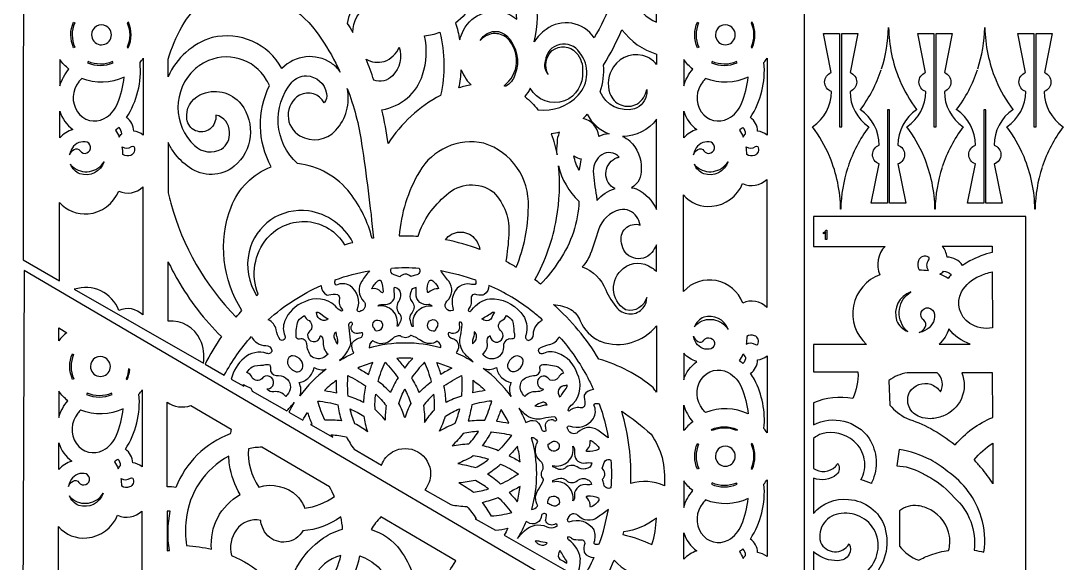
# Model space of a CAD drawing. Header units: millimetres. Extents: x 0 to 3267, y -2436 to 1998.
# Drawn here: x 0 to 973, y 516 to 1023 of the extents above; entities that cross this region are included whole.
import ezdxf

# ---------------------------------------------------------------- set-up
doc = ezdxf.new("R2010")
doc.units = ezdxf.units.MM
doc.layers.get('0').update_dxf_attribs({"color": 70})

msp = doc.modelspace()

# ---------------------------------------------------------------- linework, layer by layer
for points in [[(3.25, 1998.28), (2.02, 799.35), (36.1, 779.87), (36.1, 853.13, 0.245573), (62.77, 842.47, 0.282449), (91.37, 863.71, 0.310382), (113.94, 867.54), (113.94, 748.13, 0.306898), (91.46, 752.17, 0.406058), (49.95, 771.95), (170.47, 703.03, 0.161563), (167.52, 724.7, 0.321457), (137.59, 742.17), (137.59, 797.63, 0.018195), (146.26, 781.1), (146.33, 780.99, 0.068624), (187.34, 727.81, 0.030799), (172.06, 702.12), (189.98, 691.88, -0.057411), (215.45, 727.94, 0.278786), (228.62, 719.41), (228.71, 719.41, -0.362857), (234.44, 714.76, -0.499623), (229.9, 712.11, 0.020055), (229.75, 712.16, 0.267297), (208.5, 707.74, 0.158528), (196.51, 688.14), (208.17, 681.47, -0.036674), (207.99, 683.1, 0.033774), (214.76, 679.72, -0.123597), (216.04, 676.98), (248.33, 658.51, 0.006827), (248.68, 658.85, 0.026668), (255.33, 666.17, 0.020611), (250.44, 657.31), (263.41, 649.89, -0.018868), (267.73, 656.87, 0.019901), (271.9, 645.93, 0.002314), (270.61, 645.77), (291.32, 633.93, -0.007847), (289.85, 636.13, -0.042736), (304.04, 634.23, 0.036146), (311.23, 622.55), (336.85, 607.9, -0.174887), (347.2, 620.17, -0.57735), (382.69, 599.68, -0.172737), (377.36, 584.73), (401.61, 570.87, 0.035853), (416.53, 569.16, -0.042873), (425.34, 557.75, -0.002571), (424.47, 557.79), (443.41, 546.97, 0.020738), (454.87, 548.82, -0.016782), (451.43, 542.38), (518.91, 503.79, 0.116585), (522.56, 520.49), (522.56, 520.49, 0.040738), (522.52, 520.89, 0.18911), (512.18, 537.63, 0.056188), (511.8, 537.85, -0.59076), (511.53, 541, -0.115398), (515.28, 539.05, 0.145999), (516.6, 538.46, 0.042699), (524.15, 538.12, -0.375003), (526.65, 534.61, 0.112272), (525.99, 527.1, 0.122449), (526.44, 525.97, 0.237049), (535.01, 521.48, -0.030647), (524.25, 500.75)], [(563.59, 1076.17, -0.072228), (535.42, 1006.78, 0.431154), (490.48, 1014.63, 0.084762), (479.4, 1003.15, 0.137766), (479.29, 1048.55, 0.241384)], [(803.82, 977.71, 0.075188), (810.28, 1016.42, -0.984999), (810.46, 1016.42, 0.095578), (820.61, 967.75), (820.95, 966.96, 0.060023), (836.62, 939.75, -0.427199), (836.6, 939.63, 0.246783), (819.05, 906.6, -0.711573), (819.19, 888.98), (826.45, 852.44, -0.472994), (826.37, 852.33, 0.00008), (811.47, 852.33, -0.414262), (811.38, 852.42), (811.38, 939.61), (809.36, 939.61), (809.36, 852.42, -0.414216), (809.27, 852.33), (794.37, 852.33, -0.472994), (794.28, 852.44), (801.56, 889.02, -0.701731), (801.68, 906.56, 0.248166), (784.13, 939.63, -0.427814), (784.11, 939.75, 0.080411), (803.56, 976.91)], [(893.73, 977.71, 0.075188), (900.19, 1016.42, -0.984999), (900.37, 1016.42, 0.095578), (910.52, 967.75), (910.86, 966.96, 0.060023), (926.53, 939.75, -0.427199), (926.51, 939.63, 0.246783), (908.96, 906.6, -0.711573), (909.1, 888.98), (916.37, 852.44, -0.472994), (916.28, 852.33, 0.00008), (901.38, 852.33, -0.414262), (901.29, 852.42), (901.29, 939.61), (899.27, 939.61), (899.27, 852.42, -0.414216), (899.18, 852.33), (884.28, 852.33, -0.472994), (884.19, 852.44), (891.47, 889.02, -0.701731), (891.59, 906.56, 0.248166), (874.04, 939.63, -0.427814), (874.02, 939.75, 0.080411), (893.47, 976.91)], [(772.29, 885.61, 0.075188), (765.83, 846.9, -0.984999), (765.65, 846.9, 0.095578), (755.5, 895.57), (755.16, 896.36, 0.060023), (739.49, 923.56, -0.427199), (739.51, 923.69, 0.246783), (757.06, 956.72, -0.711573), (756.92, 974.34), (749.65, 1010.88, -0.472994), (749.74, 1010.99, 0.00008), (764.64, 1010.99, -0.414262), (764.73, 1010.9), (764.73, 923.71), (766.75, 923.71), (766.75, 1010.9, -0.414216), (766.84, 1010.99), (781.74, 1010.99, -0.472994), (781.83, 1010.88), (774.55, 974.3, -0.701731), (774.43, 956.76, 0.248166), (791.98, 923.69, -0.427814), (792, 923.56, 0.080411), (772.55, 886.41)], [(860.38, 885.61, 0.075188), (853.92, 846.9, -0.984999), (853.74, 846.9, 0.095578), (843.59, 895.57), (843.25, 896.36, 0.060023), (827.58, 923.56, -0.427199), (827.6, 923.69, 0.246783), (845.15, 956.72, -0.711573), (845.01, 974.34), (837.75, 1010.88, -0.472994), (837.83, 1010.99, 0.00008), (852.73, 1010.99, -0.414262), (852.82, 1010.9), (852.82, 923.71), (854.84, 923.71), (854.84, 1010.9, -0.414216), (854.93, 1010.99), (869.83, 1010.99, -0.472994), (869.92, 1010.88), (862.64, 974.3, -0.701731), (862.52, 956.76, 0.248166), (880.07, 923.69, -0.427814), (880.09, 923.56, 0.080411), (860.64, 886.41)], [(953.75, 885.61, 0.075188), (947.3, 846.9, -0.984999), (947.12, 846.9, 0.095578), (936.96, 895.57), (936.63, 896.36, 0.060023), (920.95, 923.56, -0.427199), (920.97, 923.69, 0.246783), (938.52, 956.72, -0.711573), (938.39, 974.34), (931.12, 1010.88, -0.472994), (931.21, 1010.99, 0.00008), (946.11, 1010.99, -0.414262), (946.2, 1010.9), (946.2, 923.71), (948.22, 923.71), (948.22, 1010.9, -0.414216), (948.31, 1010.99), (963.21, 1010.99, -0.472994), (963.3, 1010.88), (956.02, 974.3, -0.701731), (955.9, 956.76, 0.248166), (973.44, 923.69, -0.427814), (973.47, 923.56, 0.080411), (954.02, 886.41)], [(938.56, 0), (938.56, 840), (740.25, 840), (740.25, 812.08), (807.14, 812.08, 0.306898), (802.39, 785.62, 0.562794), (789.79, 720.46), (740.25, 720.46), (740.25, 694.75), (781.84, 694.75, -0.125877), (776.91, 670.06, 0.147961), (740.25, 665.86), (740.25, 645.43, -0.374302), (792.3, 632.76, -0.2518), (794.85, 591.85, 0.00939), (794.82, 591.77, -0.005748), (794.35, 590.7, 0.036242), (784.62, 593.98, 0.354886), (778.11, 630.12, 0.253376), (748.25, 636.96, 0.117186), (740.25, 632.67), (740.25, 604.75, 0.360124), (760.9, 606.61), (760.95, 606.66, 0.062982), (762.91, 609.32, -0.019371), (763.3, 608.74, -0.345913), (761.9, 598.92, -0.254877), (740.25, 595.49), (740.25, 562.69, -0.250108), (772.9, 575.68, 0.015282), (773.05, 575.67, -0.311381), (806.85, 549.76, -0.283946), (794.21, 501.85, 0.018982)], [(784.76, 504.58, 0.35807), (798.92, 543.32, 0.008805), (798.89, 543.4, 0.346203), (766.25, 562.6, 0.470684), (746.79, 536.13, 0.045317), (746.93, 535.73, 0.604523), (773.54, 534.23, -0.253055), (773.62, 524.53, -0.277058), (763.08, 518.55, 0.012713), (762.96, 518.55, -0.182089), (741.33, 526.04, -0.015075), (740.25, 527.04), (740.25, 484.52, -0.106423)], [(540.45, 491.48, 0.036543), (554.13, 519.04, 0.210488), (585.54, 504.18, -0.055108)]]:
    msp.add_lwpolyline(points, format="xyb")
for points in [[(731.98, 381.96), (731.98, 1570.68)], [(731.98, 361.96), (3.25, 789.56), (0, 4.28)]]:
    msp.add_lwpolyline(points)
for points in [[(572.33, 1042.97, 0.20197), (593.65, 1021.37), (593.65, 1153.26, -0.048913), (584.56, 1133.37, -0.08944)], [(409.85, 1004.93, -0.055659), (413.5, 1014.05, -0.395396), (455.71, 1028.97), (455.71, 1028.97), (455.71, 1028.97, -0.005739), (455.75, 1028.95, -0.065592), (463.17, 1024.22, 0.175303), (453.79, 1051.32, -0.080081), (432.82, 1061.16, -0.157283), (406.08, 1020.57, -0.03302)], [(310.03, 1011.74, -0.242178), (324.06, 1037.73, -0.000922), (324.07, 1037.73, -0.095627), (333.87, 1041.95, -0.05336), (329.79, 1055.53, 0.234656), (304.9, 1020.18, -0.011136)], [(290.06, 983.06, 0.365466), (243.86, 978.13, 0.338404), (178.69, 1007, 0.015048), (178.57, 1006.97, 0.218951), (137.59, 970.51), (137.59, 986.82, -0.056329), (150.34, 1017.17, 0.005753), (150.36, 1017.21, -0.26385), (202.24, 1050.29, -0.238453), (275.7, 1012.68, 0.001755), (275.71, 1012.67, -0.039141), (294.17, 983.1, 0), (294.17, 983.1), (294.17, 983.1), (294.17, 983.1), (294.17, 983.1, 0), (294.17, 983.1, -0.010184), (298.39, 974.58, 0.036377), (294.48, 979.57, 0.011246), (294.41, 979.63, 0.05996)], [(50.38, 998.14), (49.29, 997.51, -0.213387), (49.21, 1021.49), (50.3, 1020.86, 0.210982)], [(66.03, 1009.61, 1.753835), (79.83, 1017.65, -0.005242), (79.79, 1017.67, 0.584154), (66.03, 1009.65, -0.005242)], [(99.27, 998.14), (100.35, 997.51, 0.213387), (100.43, 1021.49), (99.34, 1020.86, -0.210982)], [(451.27, 961.95, 0.456281), (454.29, 1006.52, 0.021871), (454.16, 1006.64, 0.416399), (429.03, 1004.26, 0.001997), (429.02, 1004.25, 0.001335), (428.95, 1004.16, -0.07452), (433.06, 1009.1, -0.369526), (453.51, 1008.99, -0.300937), (461.52, 972.16, 0.012953), (461.48, 972.06, -0.178163), (453.07, 961.52, 0.006003)], [(585.12, 988.7, 0.366654), (553.54, 979.69, 0.241339), (550.18, 954.86, 0.461614), (575.35, 944.91, 0.012762), (575.44, 944.96, 0.223189), (584.59, 958.57, -0.08463), (584.56, 954.82, 0.012858), (584.54, 954.72, -0.279866), (573.21, 940.48, -0.371297), (541.05, 956.43, 0.10317), (544.31, 981.42, 0.032074), (561.44, 1014.28, 0.159416), (593.65, 991.61), (593.65, 982.02, 0.102967), (585.18, 988.67, 0.009277), (585.12, 988.7, -0.000026), (585.12, 988.7)], [(633.08, 998.14), (632, 997.51, -0.213387), (631.92, 1021.49), (633.01, 1020.86, 0.210982)], [(648.74, 1009.61, 1.753835), (662.53, 1017.65, -0.005242), (662.49, 1017.67, 0.584154), (648.74, 1009.65, -0.005242)], [(681.97, 998.14), (683.06, 997.51, 0.213387), (683.14, 1021.49), (682.05, 1020.86, -0.210982)], [(391.29, 1012.1, -0.11766), (392.05, 952.98, 0.131154), (342.98, 908.02, 0.024524), (337.25, 939.69, 0.285353), (375.2, 972.16, 0.138993), (376.98, 1008.73, 0.070323)], [(322.42, 986.85, 0.204363), (339.36, 984.76, 0.014349), (339.47, 984.8, 0.216598), (353.35, 998.11, -0.285047), (347.01, 971.34, 0.008125), (346.96, 971.29, -0.30338), (329.63, 967.29, 0.02325)], [(521.92, 993.05, 0.703915), (489.87, 985.53, -0.050316), (489.78, 985.14, 0.276206), (492.65, 972.57, -0.355113), (496.28, 994.81, -0.010128), (496.34, 994.86, -0.406656), (518.59, 992.93, -0.218358), (524.51, 975.34, -0.321525), (507.83, 947.87, -0.014478), (507.72, 947.83, -0.366444), (475.75, 959.7, -0.051658), (470.65, 951.93, -0.065365), (482.98, 939.7, 0.245771), (520.42, 953.14, -0.002733), (520.43, 953.15, 0.373522), (522.04, 992.88, 0), (522.04, 992.88, -0.025239), (521.92, 993.05, -0.000023), (521.92, 993.05)], [(36.37, 961.85, -0.10692), (44.96, 977.57, -0.074087), (36.37, 986.51)], [(62.91, 984.64), (62.29, 983.56, 0.213387), (86.27, 983.48), (85.64, 984.57, -0.210982)], [(114.21, 987.67), (114.21, 915.97, 0.143941), (105.44, 919.74, 0.240026), (98.63, 932.29, 0.169709), (111.35, 983.62, 0.029874)], [(143.06, 899.75), (143.06, 899.75), (143.06, 899.75, 0), (143.06, 899.75, 0), (143.06, 899.75, -0.043492), (137.59, 909.03), (137.59, 862.05, 0.006057), (140.18, 852.35, -0.002827), (140.19, 852.33, 0.130029), (201.13, 746.03, -0.00978), (206.55, 752.25, -0.23937), (196.36, 848.74, -0.215291), (233.88, 886.26, -0.245165), (232.25, 962.22, 0.028052), (229.5, 967.31, -0.00719), (229.47, 967.36, 0.407232), (171.43, 983.67, -0.002528), (171.41, 983.66, 0.055063), (162.13, 977.31, 0.43301), (162.15, 906.19, 0), (162.15, 906.19), (162.15, 906.19, 0.000001), (162.15, 906.19, 0.32171), (187.46, 902.87, 0.264015), (194.93, 918.6, -0.017287), (194.93, 918.74, 0.348328), (182.19, 934.68, -0.242161), (176.64, 921.63, -0.016042), (176.54, 921.56, -0.57369), (155.14, 930.92, -0.331667), (167.28, 953.52, -0.352136), (205.81, 944.89, -0.006207), (205.84, 944.85, -0.399108), (199.38, 886.88, -0.005595), (199.34, 886.85, -0.33887), (157.39, 885.83, -0.090047), (143.06, 899.75, 0), (143.06, 899.75, 0), (143.06, 899.75), (143.06, 899.75), (143.06, 899.75), (143.06, 899.75, 0), (143.06, 899.75), (143.06, 899.75), (143.06, 899.75)], [(619.07, 961.85, -0.10692), (627.67, 977.57, -0.074087), (619.07, 986.51)], [(645.62, 984.64), (644.99, 983.56, 0.213387), (668.97, 983.48), (668.34, 984.57, -0.210982)], [(696.92, 987.67), (696.92, 915.97, 0.143941), (688.14, 919.74, 0.240026), (681.34, 932.29, 0.169709), (694.05, 983.62, 0.029874)], [(411.38, 976.76, 0.054965), (415.93, 968.19, 0.067113), (420.7, 962.88, 0.035952), (409.2, 960.12, 0.034452)], [(54.24, 965.82, 0.327772), (52.77, 937.82, -0.001268), (52.78, 937.81, 0.389955), (77.9, 931.37, 0.169114), (90.4, 945.5, 0.071935), (96.51, 970.11, -0.212255), (56.88, 968.86, 0.025664), (54.26, 965.86, -0.005122)], [(304.82, 959.54, -0.057339), (318.25, 907.93, 0.003059), (318.25, 907.9, -0.013458), (329.37, 819.68, 0.001635), (328.09, 819.48, 0.105213), (307.56, 861.61, 0.203502), (258.48, 889.38, -0.404524), (253.04, 965.24, -0.202873), (266.67, 971.32, -0.348922), (285.55, 954.89, 0.009966), (285.56, 954.81, -0.245271), (283.28, 946.15, 0.408407), (260.4, 953.35, 0.018171), (260.27, 953.28, 0.571526), (260.68, 915.32, 0.35701), (294.11, 920.5, 0.246358)], [(636.94, 965.82, 0.327772), (635.48, 937.82, -0.001268), (635.48, 937.81, 0.389955), (660.61, 931.37, 0.169114), (673.1, 945.5, 0.071935), (679.21, 970.11, -0.212255), (639.59, 968.86, 0.025664), (636.97, 965.86, -0.005122)], [(36.37, 938.16, 0.158442), (48.64, 921.21, 0.130583), (36.37, 913.38)], [(549.55, 917.14, 0.09443), (539.75, 914.77, 0.004778), (539.69, 915.18, 0.317502), (525.31, 931.51, 0.023686), (529.01, 935.39, 0.188156)], [(619.07, 938.16, 0.158442), (631.35, 921.21, 0.130583), (619.07, 913.38)], [(593.65, 846.63), (593.65, 930.92, -0.250125), (561.92, 914.79, -0.074724), (568.65, 910.46, -0.003195), (568.67, 910.44, -0.228289), (579.33, 884.36, -0.304584), (570.36, 866.83, -0.035311), (575.07, 865.66, -0.034636), (575.33, 865.55, -0.176703)], [(91.98, 914.09, -0.124616), (94.17, 917.02, 0.18109), (91.69, 923.06, -0.025283), (88.38, 920.55, -0.047702)], [(500.77, 897.6, -0.044168), (501.11, 908.87, -0.094778), (503.18, 918.71, -0.037383), (495.37, 917.08, -0.043204)], [(674.69, 914.09, -0.124616), (676.87, 917.02, 0.18109), (674.39, 923.06, -0.025283), (671.08, 920.55, -0.047702)], [(45.51, 897.56, -0.169709), (49.74, 902.53, -0.394398), (55.28, 901.28, -0.000225), (55.28, 901.28, 1.59835), (60.11, 909.71, -0.009469), (60.03, 909.72, 0.32586), (47.15, 902.26, -0.016813), (47.09, 902.14, 0.075408)], [(94.7, 905.08, 0.320271), (103.34, 905.31, 0.004628), (103.37, 905.34, -0.385879), (105.49, 905.18, -0.469381), (102.59, 897.04, 0.001752), (102.58, 897.04, -0.232572), (95.26, 897.76, 0.04732)], [(353.32, 821.82, -0.022528), (371.05, 821.53, -0.145186), (397.47, 860.05, -0.361754), (441.21, 862.92, -0.043303), (441.57, 862.61, -0.001006), (441.58, 862.6, -0.216881), (455.72, 822.73, -0.028112), (452.94, 798.2, -0.010715), (462.7, 792.64, 0.096594), (474.01, 848.89, -0.009559), (474.01, 848.97, 0.339337), (432.43, 908.41, 0.323493), (372.18, 881.74), (372.18, 881.74, 0.1123)], [(628.22, 897.56, -0.169709), (632.44, 902.53, -0.394398), (637.99, 901.28, -0.000225), (637.99, 901.28, 1.59835), (642.81, 909.71, -0.009469), (642.74, 909.72, 0.32586), (629.86, 902.26, -0.016813), (629.8, 902.14, 0.075408)], [(677.4, 905.08, 0.320271), (686.04, 905.31, 0.004628), (686.07, 905.34, -0.385879), (688.19, 905.18, -0.469381), (685.29, 897.04, 0.001752), (685.28, 897.04, -0.232572), (677.97, 897.76, 0.04732)], [(523.39, 893.94, 0.037875), (521.52, 883.13, -0.103699), (516.56, 896.64, 0.144949)], [(554.93, 865.99, -0.028758), (553.1, 866.88, -0.029852), (552.9, 867.01, -0.59948), (556.9, 894.9, -0.009519), (556.97, 894.93, -0.033899), (558.75, 895.37, 0.378689), (542.71, 897.59, 0.247311), (534.53, 882.36, 0.015491), (537.54, 858.87, -0.002313), (537.55, 858.85, -0.011411), (538.04, 854.99, -0.149619)], [(46.36, 888.75, 0.072653), (48.21, 886.58, 0.001702), (48.22, 886.57, 0.462228), (77.87, 891.13, -0.40568), (55.1, 879.79, -0.202051)], [(502.21, 887.31, 0.152252), (521.22, 854.32, -0.141853), (502.95, 798.92, 0.004171), (502.93, 798.89, -0.042142), (485.45, 776.74, 0.008544), (480.11, 780.88, 0.084341), (500.32, 838.26, 0.068697)], [(629.07, 888.75, 0.072653), (630.92, 886.58, 0.001702), (630.93, 886.57, 0.462228), (660.57, 891.13, -0.40568), (637.81, 879.79, -0.202051)], [(674.07, 870.71, 0.310382), (696.64, 874.54), (696.64, 755.13, 0.306898), (674.16, 759.17, 0.562794), (618.8, 769.87), (618.8, 860.13, 0.245573), (645.47, 849.47, 0.282449)], [(221.62, 767.43, -0.277251), (230.18, 819.71, -0.000964), (230.19, 819.72, -0.513302), (302.22, 813.6, -0.010593), (310.09, 815.78, 0.240788), (268.68, 845.12, 0.389063), (213.21, 806.86, -0.00105), (213.21, 806.85, 0.20241), (220.21, 766.13, -0.00298)], [(593.65, 813.56, -0.05865), (589.22, 806.26, -0.0079), (589.18, 806.21, -0.673023), (561.13, 815.16, -0.603155), (578.32, 832.01, 0.25198), (568.49, 845.39, 0.161292), (559.57, 846.26, 0.26062), (539.43, 827.44, -0.025127), (531.84, 804.63, -0.009055), (531.81, 804.56, -0.079499), (524.38, 792.88, -0.217987), (546.21, 771.47, 0.077893), (557.34, 754.08, 0.447587), (581.31, 754.53, 0.195062), (584.55, 764.47, -0.411871), (565.18, 752.65, -0.010021), (565.1, 752.67, -0.063466), (564.47, 752.94, -0.012201), (564.38, 752.99, -0.515054), (562.7, 791.52, -0.340802), (589.37, 792.09, -0.04538), (593.65, 788.49)], [(428.7, 809.19, 0.041138), (396.57, 818.28, -0.476377), (423.41, 819.84, 0.000363), (423.42, 819.84, -0.141192)], [(752.72, 818.46), (751.66, 818.46), (751.66, 825.18, -0.056628), (750.66, 824.46, -0.043758), (749.56, 823.91), (749.56, 824.93, 0.072762), (751.1, 825.94, 0.03479), (751.62, 826.47, 0.06006), (752.04, 827.09), (752.72, 827.09)], [(886.45, 798.55, 0.033936), (879.63, 794.26, 0.23668), (865, 802.07, 0.143941), (860.57, 812.4), (907.27, 812.4), (907.28, 806.49, 0.057851), (886.48, 798.57)], [(847.75, 789.43, -0.320271), (848.02, 799.6, -0.004628), (848.05, 799.64, 0.385879), (847.87, 802.13, 0.469381), (838.29, 798.72, -0.001752), (838.28, 798.7, 0.232572), (839.14, 790.09, -0.04732)], [(325.6, 789.34, 0.003179), (318.38, 779.57, 0.009137), (318.34, 779.51, 0.359751), (320.15, 760.92, -0.542986), (318.08, 751.99, 0.0003), (318.08, 751.99, 0.10273), (317.2, 751.45, 0.000106), (317.2, 751.45, -0.689472), (314.19, 752.9, 0.35696), (307.33, 775.42, 0.018009), (307.21, 775.49, 0.246591), (294.77, 775.91, -0.38702), (293.49, 777.05, 0.015212), (293.47, 777.17, -0.100297), (293.58, 780.84, -0.04275)], [(358.64, 786.04, 0.172528), (353.92, 783.48, 0.009127), (346.83, 786.29, -0.344233), (346.15, 791.79, -0.032984), (371.98, 791.81, -0.572349), (368.72, 785.21, 0.025573), (368.52, 785.18, 0.069297), (364.21, 783.78, 0.230036), (358.85, 786.06, 0.026269)], [(424.73, 780.72, -0.232352), (424.45, 776.49, -0.09406), (419.71, 776.86, 0.036046), (419.42, 776.92, 0.375254), (403.69, 766.25, 0.149509), (403.82, 753.12, -0.138981), (403.52, 752.1, -0.813541), (397.85, 760.85, 0.394034), (399.62, 779.66, 0.010569), (399.57, 779.73, -0.020942), (392.11, 789.39, -0.043067)], [(858.36, 786.24, 0.124616), (861.8, 788.8, -0.18109), (868.91, 785.89, 0.025283), (865.96, 781.99, 0.047702)], [(336.33, 780.25, -0.091014), (338.3, 769.62, -0.736239), (336.67, 769.23, 0.033484), (336.51, 769.45, 0.283231), (327.94, 772.56, -0.228325), (327.97, 772.85, 0.026334), (328.07, 773.03, -0.139464), (334.53, 780.46, -0.190067)], [(381.57, 780.12, -0.393266), (385.44, 779.14, 0.089992), (385.93, 778.62, -0.16382), (390.1, 772.65, -0.109294), (388.46, 772.5, 0.072994), (387.88, 772.49, 0.157714), (380.79, 768.84, -0.41618), (379.76, 769.75, 0.019237), (379.75, 769.91, -0.157137)], [(886.27, 740.1, -0.389955), (878.69, 769.66, -0.169114), (895.32, 784.37, -0.030435), (907.33, 788.43), (907.46, 736.14, -0.201054), (886.28, 740.09)], [(231.08, 743.55, -0.077712), (280.45, 775.51, 0.272916), (285.58, 766.93, 0.200398), (287.52, 766.73, -0.126073), (295.81, 767.08, -0.31414), (297.5, 763.06, 0.256102), (300.22, 753.16, -0.682133), (299.55, 751.71, -0.173835), (293.98, 756.09, 0.071782), (293.51, 756.64, 0.30924), (265.23, 760.18, 0.23097), (246.38, 741.94, 0.206899), (246.67, 728.69, 0.007632), (246.7, 728.64, -0.798796), (242.12, 724.91, -0.104602), (238.43, 734.23, 0.007178), (238.42, 734.29, 0.240733)], [(351.37, 737.5, 0.544442), (333.35, 756.23, -0.056388), (334.74, 757.55, -0.047134), (340.49, 757.72, 0.024752), (340.69, 757.72, 0.461272), (348.93, 768.08, 0.00203), (348.93, 768.09, -0.10036), (348.93, 774.07, -0.351869), (354.43, 767.97, 0.026933), (354.45, 767.76, -0.207409), (352.61, 760.34, 0.028018), (352.48, 760.16, 0.342422), (353.82, 748.91, -0.297973), (354.02, 741.05, 0.005212), (354, 741.01, 0.058241), (352.44, 737.49, 0.018991)], [(365.63, 772.35, 0.171937), (364.65, 770.36, -0.102818), (364.39, 769.58, 0.32266), (365.3, 760.54, -0.381534), (365.38, 750.39, -0.003614), (365.36, 750.37, 0.170497), (362.99, 744.72, 0.030056), (365.28, 737.47, -0.025214), (366.7, 737.5, -0.531523), (384.15, 756.32, 0.122421), (381.07, 757.88, -0.500939), (369.09, 767.7, -0.019855), (369.1, 767.86, 0.063046), (369.09, 773.62, 0.041175)], [(478.13, 750.95), (478.13, 750.95, 0), (478.13, 750.95), (478.13, 750.95), (478.13, 750.95), (478.13, 750.95, 0), (478.13, 750.95, 0.061796), (437.24, 775.66, -0.236564), (432.75, 767.1, -0.122735), (431.62, 766.65, -0.112279), (424.11, 767.31, 0.375043), (420.6, 764.81, -0.0427), (420.26, 757.26, -0.145994), (419.67, 755.94, 0.115455), (417.72, 752.19, 0.592127), (420.86, 752.45, -0.056618), (421.09, 752.84, -0.190135), (437.92, 763.19, -0.039745), (438.23, 763.22, -0.223725), (467.08, 750.22, -0.267314), (471.51, 728.97, -0.016671), (471.46, 728.84, 0.490804), (474.12, 724.29, 0.361951), (478.75, 730.01, -0.01127), (478.75, 730.1, -0.278997), (487.28, 743.27, 0.015436), (478.13, 750.95, 0), (478.13, 750.95), (478.13, 750.95)], [(828.54, 732.54, -0.072653), (825.98, 734.72, -0.001702), (825.97, 734.73, -0.462228), (831.33, 769.62, 0.40568), (817.98, 742.83, 0.202051)], [(275.98, 750.74, -0.212604), (281.39, 748.09, 0.03878), (281.6, 747.86, 0.080057), (287.16, 744.38, -0.594869), (276.46, 748.84, 0.011307), (276.45, 748.93, 0.054074)], [(442.45, 750.73, 0.033774), (439.06, 743.96, -0.390936), (430.65, 744.49, 0.034804), (440.48, 750.48, -0.044317)], [(540.87, 723.63, 0.02556), (542.03, 723.19, 0.321294), (593.65, 737.97), (593.65, 675.84, 0.009471), (590.84, 679.8), (590.83, 679.81, 0.10581), (539.95, 706.71, 0.079272), (497.35, 757.66, -0.114516), (513.78, 753.16, -0.160758), (522.34, 742.57, 0.010576), (522.37, 742.49, 0.187871), (540.85, 723.64)], [(838.9, 731.55, 0.169709), (844.74, 736.51, 0.394398), (843.28, 743.04, 0.000225), (843.28, 743.04, -1.59835), (853.2, 748.72, 0.009469), (853.21, 748.63, -0.32586), (844.43, 733.47, 0.016813), (844.28, 733.4, -0.075408)], [(271.18, 709.52, -0.145714), (267.14, 720.85, 0.021127), (267.13, 721.02, 0.454168), (260.34, 725.47, -0.479112), (257.01, 728.27, 0.006961), (257.01, 728.32, -0.072829), (259, 742.51, -0.090045), (264.96, 747.5, 0.196939), (269.21, 742.72, -0.290106), (271.6, 735.15, 0.035216), (268.22, 730.99, 0.119668), (267.79, 729.88, 0.998714), (279.67, 728.24, -0.50893), (280.87, 728.05, 0.009828), (280.91, 727.98, -0.140201), (282.36, 722, 0.001837), (282.36, 721.99, 0.220422), (286.89, 711.28, -0.038692), (281.53, 707.55, -0.257389)], [(297.59, 705.62, -0.030823), (311.11, 712.41, -0.20545), (309.55, 721.66, -0.000149), (309.55, 721.66, -0.116279), (310.08, 722.7, -0.181121), (317.48, 726.84, 0.451926), (318.94, 731.2, 0.063604), (314.78, 730.72, -0.031576), (314.53, 730.67, -0.511705), (308.48, 737.29, -0.000072), (308.48, 737.29, -0.148972), (309.19, 738.58, 0.530482), (308.72, 741.21, 0.341675), (305.99, 738.79), (307.89, 722.14, -0.092326), (307.82, 721.22, -0.164292)], [(329.98, 735.62, -0.311212), (329.02, 740.81), (330.58, 742.68, -0.695404), (337.59, 736.61), (335.89, 734.25, -0.219472), (331.34, 733.08, 0.015795), (330.34, 735.14, 0.075798)], [(386.65, 732.96, -1.285934), (386.46, 743.52, -0.464388), (388.59, 736.72, 0.005292), (388.57, 736.68, 0.034184)], [(422.54, 704.38, -0.02711), (415.19, 711.05, -0.003841), (415.17, 711.07, -0.273318), (410.87, 729.34, 0.037167), (412.1, 738.99, -0.019506), (412.12, 739.15, 0.550979), (409.56, 741.28, 0.134074), (409.56, 737.37, -0.031323), (409.61, 737.13, -0.637136), (400.97, 731.47, 0.601396), (398.99, 730.07, 0.320481), (402.94, 726.18, -0.028841), (403.17, 726.13, -0.532285), (407.23, 713.83, -0.018471), (406.49, 712.58, -0.036718)], [(447.03, 709.64, -0.393393), (432.85, 709.86, 0.001599), (432.84, 709.87, 0.007866), (431.31, 711.27, 0.26526), (435.67, 722.3, 0.020096), (435.65, 722.46, -0.304806), (438.05, 728.66, -0.251529), (438.33, 728.58, 1.654558), (447.71, 733.72, -0.434793), (448.61, 742.56, 0.251678), (453.51, 747.55, -0.11866), (459.06, 742.59, -0.088629), (460.51, 732.46, 0.093996), (460.65, 731.53, -0.17166), (460.65, 726.23, -0.132227), (456.15, 725.61, 0.103111), (455.33, 725.55, 0.392899), (450.83, 717.98, -0.214661), (447.04, 709.65, 0.003173)], [(629.07, 736.95, -0.072653), (630.92, 739.12, -0.001702), (630.93, 739.13, -0.462228), (660.57, 734.57, 0.40568), (637.81, 745.92, 0.202051)], [(42.98, 731.47, 0.069895), (35.37, 723.85), (35.37, 735.93)], [(295.65, 720.83, 0.17247), (295.28, 727.82, -0.022465), (295.22, 727.99, -0.063495), (294.48, 732.09, 0.342331), (292.32, 727.58, 0.070739)], [(423.43, 732.24, -0.058626), (421.95, 724.32, 0.121148), (421.98, 720.91, -0.062979), (423.98, 723.23, 0.321879), (424.78, 731.21, 0.117752)], [(886.67, 720.78, -0.157722), (866.82, 735.11, -0.132017), (857.64, 720.78)], [(363.89, 728.82, -0.400267), (354.48, 728.53, 0.226112), (346.99, 725.83, -0.388924), (328.64, 723.81, 0.30342), (325.46, 717.46, -0.138857), (392.37, 717.53, 0.266316), (389.27, 723.12, -0.021014), (389.13, 723.22, -0.007937), (388.86, 723.42, -0.308535), (374.42, 723.65, 0.061521), (364.69, 728.76, -0.006952), (364.64, 728.78, 0.167123)], [(529.54, 689.23), (529.54, 689.23, -0.016014), (534.85, 678.27, 0.27295), (526.27, 673.14, 0.000001), (526.27, 673.14), (526.27, 673.14, 0.000004), (526.27, 673.14, 0.200386), (526.07, 671.2, -0.126086), (526.42, 662.91, -0.315244), (522.39, 661.23, 0.253192), (512.41, 658.43, -0.635674), (511.05, 659.17, -0.174006), (515.43, 664.75, 0.071955), (515.98, 665.21, 0.309122), (519.53, 693.49, 0.231026), (501.28, 712.34, 0.206506), (488.04, 712.05, 0.00785), (487.98, 712.03, -0.798726), (484.25, 716.6, -0.104289), (493.58, 720.29, 0.007066), (493.63, 720.3, 0.240644), (502.89, 727.64, -0.061489), (529.54, 689.23, 0), (529.54, 689.23), (529.54, 689.23), (529.54, 689.23), (529.54, 689.23, 0), (529.54, 689.23, 0), (529.54, 689.23), (529.54, 689.23)], [(628.22, 728.14, 0.169709), (632.44, 723.17, 0.394398), (637.99, 724.42, 0.000225), (637.99, 724.42, -1.59835), (642.81, 715.99, 0.009469), (642.74, 715.98, -0.32586), (629.86, 723.44, 0.016813), (629.8, 723.56, -0.075408)], [(677.4, 720.62, -0.320271), (686.04, 720.39, -0.004628), (686.07, 720.37, 0.385879), (688.19, 720.52, 0.469381), (685.29, 728.66, -0.001752), (685.28, 728.66, 0.232572), (677.97, 727.94, -0.04732)], [(49.38, 688.47), (48.29, 687.84, -0.213387), (48.21, 711.82), (49.3, 711.19, 0.210982)], [(619.07, 687.55, -0.157722), (631.25, 704.42, -0.132017), (619.07, 712.22)], [(674.69, 711.61, 0.124616), (676.87, 708.68, -0.18109), (674.39, 702.64, 0.025283), (671.08, 705.15, 0.047702)], [(65.03, 699.94, 1.753835), (78.83, 707.98, -0.005242), (78.79, 708, 0.584154), (65.03, 699.98, -0.005242)], [(249.09, 687.68, -0.39341), (248.86, 673.51, 0.001597), (248.86, 673.5, 0.007869), (247.45, 671.97, 0.264948), (236.43, 676.33, 0.02026), (236.27, 676.3, -0.304748), (230.06, 678.71, -0.252296), (230.14, 678.98, 1.651702), (225.01, 688.37, -0.434258), (216.16, 689.27, 0.251698), (211.17, 694.17, -0.118711), (216.14, 699.71, -0.08864), (226.27, 701.16, 0.103081), (227.28, 701.34, -0.189136), (232.47, 701.35, -0.133575), (233.11, 696.8, 0.12112), (233.25, 695.61, 0.371366), (240.74, 691.49, -0.215067), (249.07, 687.7, 0.003339)], [(250.42, 708.21, 0.343656), (249.94, 700.82, -0.015307), (250.01, 700.72, 0.098879), (253.22, 697.15, -0.04685), (253.5, 696.9, 0), (253.5, 696.9), (253.5, 696.9), (253.5, 696.9, 0), (253.5, 696.9, 0.504702), (262.92, 697.91, 0.243138), (261.68, 705.55, 0), (261.68, 705.55), (261.68, 705.55, 0), (261.68, 705.55, 0.214687), (253.81, 709.95, 0.159664)], [(324.78, 692.42, -0.019644), (328.62, 703.5, 0.033246), (314.72, 698.44, -0.021466)], [(345.18, 675.59, 0.041733), (333.79, 685.98, -0.042059), (340.17, 703.93, -0.042377), (352.32, 689.24, 0.041192)], [(358.59, 707.73, 0.017321), (351.22, 707.48, -0.021681), (358.6, 698.41, -0.020973), (365.98, 707.48, 0.017062), (358.59, 707.73, -0.000224)], [(372, 675.49, -0.035794), (383.41, 685.94, 0.042138), (377.02, 703.93, 0.042428), (364.86, 689.22, -0.037617)], [(392.41, 692.42, 0.019752), (388.54, 703.56, -0.036457), (402.52, 698.47, 0.021584)], [(467.56, 708.3, 0.344239), (460.17, 708.78, -0.015368), (460.06, 708.72, 0.196343), (454.47, 701.31, 0.14691), (455.01, 698.17), (456.97, 695.98, 0.32866), (464.74, 696.91, -0.028374), (464.91, 697.06, 0.214276), (469.29, 704.92, 0.164359)], [(468.86, 687.54, -0.144764), (480.2, 691.58, 0.02091), (480.36, 691.6, 0.456385), (484.8, 698.42, -0.496242), (487.56, 701.71, 0.013628), (487.67, 701.71, -0.072826), (501.85, 699.72, -0.089694), (506.84, 693.77, 0.196927), (502.06, 689.52, -0.290241), (494.49, 687.12, 0.035218), (490.33, 690.5, 0.103675), (489.57, 690.82, 1.031814), (487.58, 679.05, -0.507982), (487.39, 677.85, 0.009672), (487.32, 677.81, -0.139902), (481.34, 676.36, 0.001743), (481.33, 676.36, 0.220355), (470.62, 671.83, -0.038694), (466.9, 677.2, -0.257359)], [(696.92, 709.73), (696.92, 638.03, 0.0299), (694.05, 642.08, 0.144664), (685.17, 687.71, 0.003754), (685.15, 687.74, 0.033936), (681.5, 693.53, 0.23668), (688.14, 705.97, 0.143941)], [(101.8, 696.95), (100.61, 697.65, -0.08484), (98.27, 688.47), (99.35, 687.84, 0.080813)], [(285.09, 697.29, 0.071042), (260.66, 672.59, 0.218407), (259.81, 684.84, 0.154025), (269.08, 689.63, 0.000659), (269.09, 689.63, 0.154229), (273.89, 698.86, 0.18677)], [(305.54, 691.35, -0.042248), (321.99, 681.69, 0.040282), (319.96, 666.33, 0.037247), (305.68, 672.26, -0.04167)], [(411.65, 691.34, -0.04187), (411.51, 672.28, 0.040568), (397.2, 666.36, 0.037739), (395.19, 681.68, -0.041376)], [(457.86, 671.97, 0.075321), (431.91, 698.08, 0.218286), (444.18, 698.92, 0.154021), (448.97, 689.64, 0.000751), (448.97, 689.64, 0.151392), (458.01, 684.87, 0.217015), (456.97, 674.02, 0.014645), (457.01, 673.91, 0.011507)], [(636.94, 659.88, -0.327772), (635.48, 687.88, 0.001268), (635.48, 687.89, -0.389955), (660.61, 694.33, -0.169114), (673.1, 680.2, -0.071935), (679.21, 655.59, 0.212255), (639.59, 656.84, -0.025664), (636.97, 659.85, 0.005122)], [(907.68, 652.26), (907.57, 694.03), (878.74, 694.03, -0.424291), (861.17, 653.61, -0.100341), (849.77, 651.17, -0.088456), (839.62, 652.86, -0.457936), (830.02, 675.95, -0.025592), (830.14, 676.16, -0.340943), (849.77, 683.25, -0.174896), (858.96, 676.16, 0.340839), (855.97, 694.03), (849.77, 694.03), (827.82, 694.03, 0.107769), (810.58, 686.9), (811.69, 663.63, 0.096013), (827.17, 651.54, -0.043104), (849.77, 641.87, -0.048003), (872.58, 626.72, -0.1211)], [(295, 675.25, -0.019696), (294.84, 686.93, 0.032306), (283.54, 677.45, -0.020633)], [(422.19, 675.25, 0.019836), (422.35, 687.01, -0.036505), (433.73, 677.47, 0.020921)], [(510.08, 682.74, -0.111421), (509.25, 679.59, 0.078368), (503.76, 671.4, -0.29291), (502.49, 678.24), (504.46, 680.86, -0.129457), (508.19, 682.26, 0.01119), (508.28, 682.27, 0.053993)], [(35.37, 652.18, -0.10692), (43.96, 667.9, -0.074087), (35.37, 676.84)], [(61.91, 674.98), (61.29, 673.89, 0.213387), (85.27, 673.81), (84.64, 674.9, -0.210982)], [(113.21, 678), (113.21, 606.31, 0.143941), (104.44, 610.07, 0.240026), (97.63, 622.62, 0.169709), (110.35, 673.96, 0.029874)], [(340.29, 649.87, 0.036714), (330.85, 659.65, -0.044799), (331.41, 674.07, -0.041868), (341.16, 663.38, 0.036929)], [(358.66, 651.92, 0.036391), (353.09, 665.48, -0.046667), (358.57, 678.88, -0.042422), (364.09, 665.46, 0.036303)], [(377.12, 647.61, -0.035912), (386.33, 659.52, 0.043302), (385.74, 674.12, 0.047078), (376.02, 663.4, -0.036702)], [(196.48, 641.4, 0.011761), (195.54, 636.89, 0.213141), (144.77, 586.92, 0.059492), (136.59, 587.49), (136.59, 666.6, 0.241807), (158.82, 663.49)], [(299.38, 649.13, 0.039807), (283.98, 649.77, -0.042283), (277.32, 667.64, -0.042055), (296.05, 664.22, 0.040966)], [(417.74, 649.09, -0.037331), (433.2, 649.76, 0.042477), (439.86, 667.64, 0.041577), (421.11, 664.21, -0.036401)], [(480.18, 663.07, 0.172242), (487.16, 663.44, -0.022339), (487.33, 663.5, -0.063491), (491.43, 664.24, 0.148139), (489.8, 665.96, 0.000007), (489.8, 665.96), (489.8, 665.96, 0.000007), (489.8, 665.96, 0.184767), (486.92, 666.4, 0.070603)], [(540.16, 665.15, -0.044074), (548.68, 633.13, 0.003166), (538.91, 640.34, 0.009113), (538.85, 640.38, 0.359699), (520.27, 638.57, -0.54211), (511.33, 640.65, -0.000003), (511.33, 640.65), (511.33, 640.65, 0.000018), (511.33, 640.65, 0.102824), (510.79, 641.52, 0.000103), (510.79, 641.52, -0.689824), (512.24, 644.53, 0.356948), (534.76, 651.39, 0.018019), (534.83, 651.52, 0.246588), (535.25, 663.95, -0.38696), (536.39, 665.24, 0.015224), (536.51, 665.25, -0.099786)], [(619.07, 663.88, 0.10604), (627.57, 648.24, 0.077084), (619.07, 639.97)], [(53.24, 656.16, 0.327772), (51.77, 628.15, -0.001268), (51.78, 628.14, 0.389955), (76.9, 621.7, 0.169114), (89.4, 635.83, 0.071935), (95.51, 660.44, -0.212255), (55.88, 659.19, 0.025664), (53.26, 656.19, -0.005122)], [(323.65, 638.99, 0.036226), (311.97, 646.41, -0.045315), (307.54, 660.25, -0.041664), (320.28, 653.61, 0.036653)], [(390.9, 639.43, 0.035287), (396.75, 653.53, -0.047277), (409.64, 660.31, -0.043444), (405.26, 646.52, 0.036549)], [(444.27, 648.89, -0.018242), (455.89, 647.01, 0.033983), (448.46, 659.86, -0.019944)], [(465.01, 661.03, -0.030674), (471.75, 647.56, -0.209088), (481.01, 649.17, -0.115794), (482.04, 648.64, -0.181156), (486.18, 641.24, 0.452325), (490.54, 639.78, 0.064542), (490.06, 643.93, -0.031878), (490.02, 644.18, -0.5121), (496.64, 650.24, -0.148564), (497.92, 649.54, -0.000457), (497.93, 649.53, 0.530816), (500.55, 650.01, 0.353494), (498.01, 652.75, 0.067409), (487.88, 651.29, -0.007011), (487.82, 651.27, -0.256894), (470.49, 655.75, -0.041417)], [(561.16, 658.24, -0.033451), (588.55, 636.77, 0.019905), (588.63, 636.63, -0.078798), (599.03, 614.92, -0.055108), (601.14, 588.35, 0.190056), (569.59, 590.49, 0.081512)], [(645.62, 639.98), (644.99, 641.07, -0.213387), (668.97, 641.15), (668.34, 640.06, 0.210982)], [(402.72, 625.76, -0.035792), (418.54, 627.72, 0.046545), (427.41, 639.18, 0.046962), (412.96, 637.2, -0.03665)], [(431.24, 625.88, 0.040496), (439.51, 638.88, -0.042543), (458.29, 635.73, -0.042292), (445.94, 621.21, 0.040683)], [(488.17, 594.83, -0.40032), (487.87, 604.24, 0.226093), (485.18, 611.73, -0.38209), (482.97, 629.82, 0.106009), (478.86, 633.21, 0.112648), (476.77, 633.37, -0.138397), (476.89, 566.42, 0.254968), (482.49, 569.49, -0.014702), (482.56, 569.59, -0.008879), (482.79, 569.89, -0.31259), (483.44, 584.92, 0.056307), (488.1, 594.03, -0.006951), (488.12, 594.08, 0.167053)], [(35.37, 628.49, 0.158442), (47.64, 611.55, 0.130583), (35.37, 603.71)], [(258.05, 578.91, -0.116847), (265.07, 567.47, 0.116466), (292.8, 578.39, 0.03368), (288.39, 587.46), (225.23, 624.53, 0.047584), (212.6, 623.06, 0.170616), (222.22, 587.32, -0.270764), (258.01, 578.96)], [(466.3, 610.93, 0.036368), (463.75, 625.52, -0.021695), (456.08, 616.63, -0.022354)], [(494.97, 628.74, -0.459154), (502, 628.21, -0.76505), (495.79, 621.19, 0.012291), (495.7, 621.23, -0.342958), (492.4, 627.27, 0.065565), (494.73, 628.53, 0.038808)], [(496.85, 607.35, 0.544406), (515.58, 625.37, -0.056408), (516.89, 623.98, -0.047495), (517.06, 618.23, 0.0249), (517.06, 618.03, 0.46133), (527.42, 609.79, 0.002028), (527.43, 609.79, -0.10038), (533.41, 609.79, -0.352066), (527.31, 604.29, 0.026943), (527.1, 604.27, -0.207257), (519.68, 606.11, 0.027961), (519.5, 606.24, 0.342296), (508.25, 604.9, -0.283658), (500.66, 604.53, 0.063611), (496.83, 606.28, 0.019003)], [(539.59, 622.39, -0.09103), (528.96, 620.43, -0.737187), (528.57, 622.05, 0.066982), (528.99, 622.39, 0.223418), (531.83, 630.74, -0.295042), (532.19, 630.75, 0.02636), (532.38, 630.65, -0.139438), (539.8, 624.19, -0.190072)], [(633.08, 604.59), (632, 603.96, -0.213387), (631.92, 627.94), (633.01, 627.31, 0.210982)], [(648.74, 616.06, 1.753835), (662.53, 624.1, -0.005242), (662.49, 624.12, 0.584154), (648.74, 616.1, -0.005242)], [(681.97, 604.59), (683.06, 603.96, 0.213387), (683.14, 627.94), (682.05, 627.31, -0.210982)], [(907.84, 590.41, 0.038809), (896.87, 605.38, 0.017914), (890.39, 612.8, -0.080377), (907.74, 628.32)], [(90.98, 604.43, -0.124616), (93.17, 607.35, 0.18109), (90.69, 613.4, -0.025283), (87.38, 610.89, -0.047702)], [(178.13, 529.19, -0.29831), (204.75, 580.21, -0.092799), (195, 608.03, 0), (195, 608.03, 0), (195, 608.03, 0), (195, 608.03), (195, 608.03), (195, 608.03), (195, 608.03), (195, 608.03), (195, 608.03), (195, 608.03), (195, 608.03), (195, 608.03), (195, 608.03, 0), (195, 608.03, 0), (195, 608.03, 0), (195, 608.03, -0.025294), (194.16, 616.28, 0.244348), (154.32, 556.78, -0.003778), (154.32, 556.75, 0.070881), (154.7, 532.73, -0.041323)], [(408.01, 609.23, -0.036136), (424.59, 605.5, 0.045867), (436.83, 613.22, 0.042942), (422.55, 616.32, -0.035232)], [(865.25, 602.14, 0.05196), (849.77, 612.6, 0.086678), (820.32, 622.3), (818.14, 607.09, -0.126038), (840.65, 600.77, -0.029345), (849.77, 596.04, -0.082521), (871.73, 577.51, -0.248531), (890.26, 528.24, -0.027021), (899.44, 526.6, 0.110541), (897, 559.12), (897, 559.12, 0.171315), (865.44, 601.99, -0.025431)], [(435.87, 599.43, 0.039947), (448.12, 608.84, -0.042101), (464.69, 599.44, -0.042999), (448.11, 590.04, 0.038292)], [(545.38, 600.08, 0.172674), (542.82, 604.8, 0.009125), (545.63, 611.89, -0.343676), (551.14, 612.57, -0.03418), (551.13, 586.74, -0.572111), (544.55, 590, 0.024953), (544.52, 590.19, 0.070487), (543.11, 594.54, 0.221771), (545.4, 599.82, 0.031774)], [(44.51, 587.9, -0.169709), (48.74, 592.86, -0.394398), (54.28, 591.62, -0.000225), (54.28, 591.62, 1.59835), (59.11, 600.05, -0.009469), (59.03, 600.05, 0.32586), (46.15, 592.59, -0.016813), (46.09, 592.47, 0.075408)], [(93.7, 595.41, 0.320271), (102.34, 595.65, 0.004628), (102.37, 595.67, -0.385879), (104.49, 595.52, -0.469381), (101.59, 587.37, 0.001752), (101.58, 587.37, -0.232572), (94.26, 588.1, 0.04732)], [(496.85, 592.01, 0.025263), (496.81, 593.44, -0.03011), (504.08, 595.73, -0.148523), (508.92, 594.01, -0.000002), (508.92, 594.01), (508.92, 594.01, -0.000002), (508.92, 594.01, -0.020323), (509.47, 593.57, 0.398098), (519.98, 593.51, -0.317261), (528.93, 594.33, 0.072672), (529.47, 594.11, -0.299212), (532.65, 590.74, 0.032347), (532.71, 590.48, -0.009184), (532.96, 589.63, -0.062711), (527.2, 589.62, 0.019741), (527.04, 589.63, 0.501432), (517.23, 577.63, -0.13108), (515.64, 574.47, 0.533278)], [(696.92, 594.13), (696.92, 522.43, 0.143941), (688.14, 526.19, 0.240026), (681.34, 538.74, 0.169709), (694.05, 590.08, 0.029874)], [(409.11, 591.25, -0.035913), (422.7, 582.57, 0.046262), (436.82, 585.62, 0.042984), (424.49, 593.42, -0.035964)], [(456.06, 582.25, -0.020928), (463.7, 573.41, 0.032705), (466.24, 587.92, -0.021084)], [(619.07, 568.31, -0.10692), (627.67, 584.02, -0.074087), (619.07, 592.97)], [(645.62, 591.1), (644.99, 590.01, 0.213387), (668.97, 589.93), (668.34, 591.02, -0.210982)], [(45.36, 579.09, 0.072653), (47.21, 576.91, 0.001702), (47.22, 576.9, 0.462228), (76.87, 581.46, -0.40568), (54.1, 570.12, -0.202051)], [(431.17, 573.03, 0.037498), (445.92, 577.68, -0.041956), (458.29, 563.14, -0.043943), (439.49, 559.99, 0.036917)], [(492.3, 572.07, -1.195355), (502.99, 573.03, -0.521817), (496.06, 570.13, 0.005298), (496.02, 570.15, 0.034184)], [(539.46, 577.15, -0.393806), (538.49, 573.28, 0.000217), (538.49, 573.28, 0.088977), (537.84, 572.67, -0.164994), (531.92, 568.6, -0.318329), (531.7, 569.51, -0.000005), (531.7, 569.51), (531.7, 569.51, 0.000007), (531.7, 569.51, 0.134909), (531.84, 570.84, 0.157732), (528.19, 577.93, -0.416295), (529.09, 578.96, 0.019257), (529.25, 578.97, -0.157121)], [(636.94, 572.28, 0.327772), (635.48, 544.28, -0.001268), (635.48, 544.27, 0.389955), (660.61, 537.82, 0.169114), (673.1, 551.95, 0.071935), (679.21, 576.56, -0.212255), (639.59, 575.32, 0.025664), (636.97, 572.31, -0.005122)], [(90.37, 561.04, 0.310382), (112.94, 564.88), (112.94, 445.46, 0.306898), (90.46, 449.5, 0.562794), (35.1, 460.2), (35.1, 550.46, 0.245573), (61.77, 539.8, 0.282449)], [(136.59, 527.89, -0.004265), (138.83, 527.99, -0.09327), (139.54, 564.86, 0.040252), (136.59, 564.75)], [(540.19, 534.27, 0.044232), (548.72, 566.38, 0.004818), (538.97, 559.08, -0.003613), (538.95, 559.06, -0.383777), (520.23, 560.84, 0.53926), (511.33, 558.73, 0.000003), (511.33, 558.73), (511.33, 558.73, -0.000018), (511.33, 558.73, -0.102824), (510.79, 557.86, -0.000104), (510.79, 557.86, 0.689824), (512.24, 554.84, -0.356948), (534.76, 547.98), (534.76, 547.98, -0.063249), (535.04, 547.41, -0.160464), (535.26, 535.55, 0.42796), (536.36, 534.14, -0.012029), (536.45, 534.13, 0.092082)], [(837.77, 569.88), (837.77, 569.88, 0.206708), (820.67, 565.04), (820.67, 532.23, 0.149984), (838.58, 518.96, -0.03794), (849.77, 524.01, -0.053132), (866.45, 528.12, 0.108884), (867.34, 541.41, 0.230687), (849.77, 566, 0.092219)], [(298.86, 559.56, -0.146407), (263.32, 546.54, -0.109788), (256.76, 539.38, -0.00655), (256.72, 539.35), (256.72, 539.35), (256.72, 539.35), (256.72, 539.35, 0), (256.72, 539.35, -0.487429), (225.62, 549.74, -0.067288), (224.03, 556.2, 0.295252), (201.33, 547.33, -0.001979), (201.32, 547.32, 0.226827), (196.8, 523.31, -0.181831), (248.12, 476.82, -0.241542), (282.63, 539.75, -0.09263), (300.56, 547.88, 0.02833)], [(395.24, 498.6, -0.039468), (406.18, 518.35), (336.27, 559.37, 0.075522), (327.18, 547.58, -0.172822), (354.23, 528.3, -0.174511), (369.79, 479.8, -0.072125), (387.25, 476.64, -0.038919), (395.23, 498.57)], [(463.86, 539.43, -0.029206), (470.41, 546.55, -0.308504), (491.18, 550.31, -0.009981), (491.25, 550.27, 0.230929), (499.48, 550.23, -0.067415), (500, 550.4, 0.97185), (499.63, 552.82, -0.415242), (490.5, 554.97, 0), (490.5, 554.97), (490.5, 554.97, -0.000001), (490.5, 554.97, -0.209483), (490.22, 556.98, 0.052734), (491.03, 561.73, 0.457829), (486.29, 561.19, -0.618864), (473.25, 554.44, -0.019161), (471.89, 555.18, -0.036045)], [(562.89, 545.35, -0.002838), (562.27, 543.04, -0.054954), (589.44, 533.54, 0.074895), (593.53, 558.15, -0.126939)], [(491.58, 535.29, -0.058625), (483.66, 536.77, 0.121172), (480.25, 536.74, -0.062977), (482.57, 534.74, 0.321448), (490.55, 533.94, 0.11764)], [(619.07, 544.62, 0.158442), (631.35, 527.67, 0.130583), (619.07, 519.83)], [(502.67, 526.58, -0.024783), (502.59, 526.4, 0.296803), (503.31, 519.66, -0.033774), (510.07, 516.27, 0.044322), (509.82, 518.24, -0.035008), (503.8, 528.13, 0.128953), (502.67, 526.58, 0.000135), (502.67, 526.58)], [(674.69, 520.55, -0.124616), (676.87, 523.48, 0.18109), (674.39, 529.52, -0.025283), (671.08, 527.01, -0.047702)], [(268.16, 481.38, 0.210174), (298.94, 523.55, 0.21708), (273.19, 502.03, 0.094304)], [(269.53, 464.32, 0.261107), (316.49, 523.2, -0.207834), (345.14, 496.38, 0.001898), (345.15, 496.37, -0.066549), (350.57, 477.76, 0.209368), (290.27, 427.13, -0.157408)]]:
    msp.add_lwpolyline(points, format="xyb", close=True)

doc.saveas('drawing.dxf')
